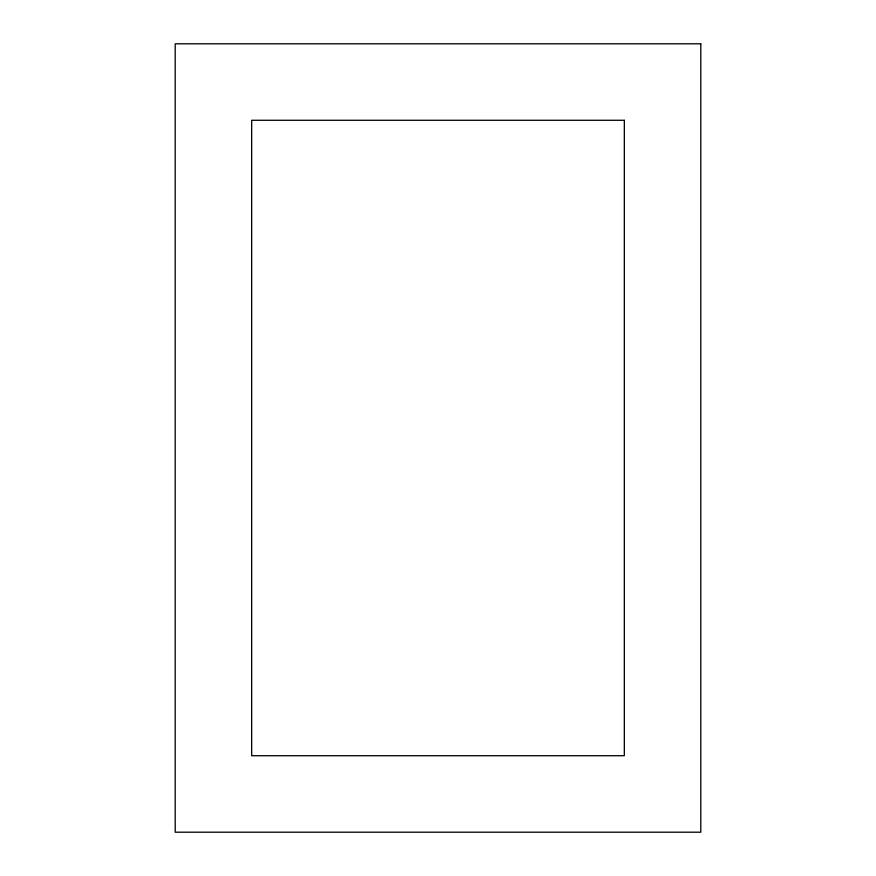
<?xml version="1.0" encoding="UTF-8"?>
<svg xmlns="http://www.w3.org/2000/svg" width="876" height="876" viewBox="0 0 876 876"><rect width="100%" height="100%" fill="white"/><g stroke="black" fill="none" stroke-linecap="round" stroke-linejoin="round"><path stroke-width="1.31" d="M700.8 43.8L175.2 43.8L175.2 832.2L700.8 832.2L700.8 43.8M624.325 120.275L251.675 120.275L251.675 755.725L624.325 755.725L624.325 120.275"/></g></svg>
